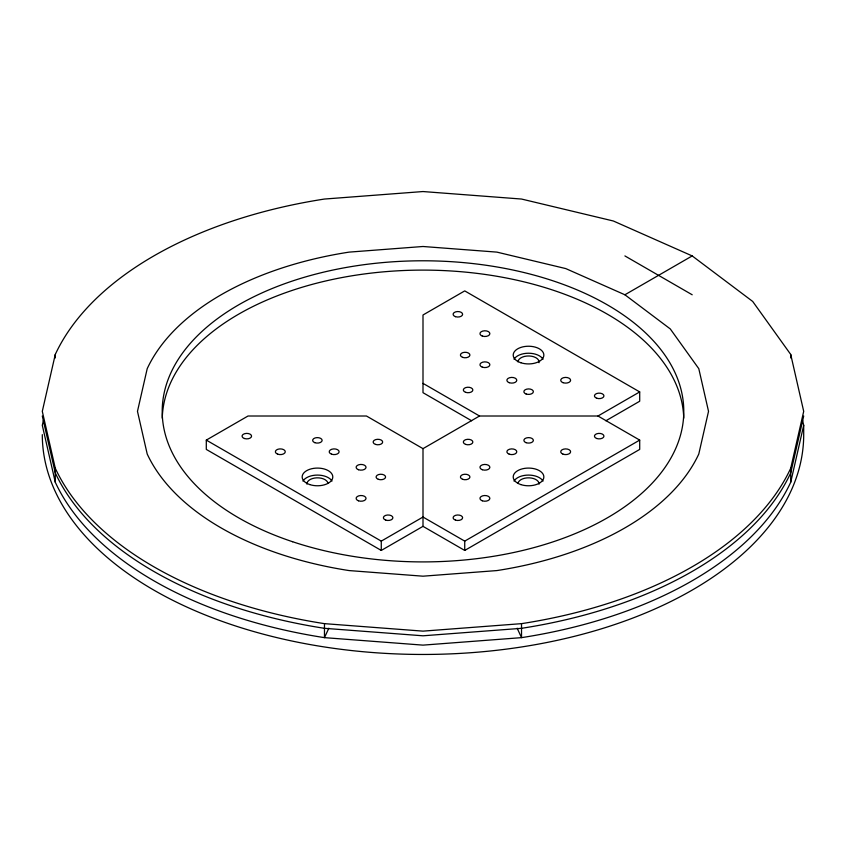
<?xml version="1.0" encoding="UTF-8"?>
<svg xmlns="http://www.w3.org/2000/svg" width="846" height="846" viewBox="0 0 846 846"><rect width="100%" height="100%" fill="white"/><g stroke="black" fill="none" stroke-linecap="round" stroke-linejoin="round"><path stroke-width="1.27" d="M790.724 482.22L790.724 468.229L803.7 411.346L790.724 354.453L752.697 301.451L692.197 255.926L613.35 220.996L521.527 199.043L423 191.545L324.473 199.043A380.7 219.791 0 0 0 55.276 354.453L42.3 411.346L55.276 468.229L55.276 482.22A380.7 219.791 0 0 0 324.473 637.641L423 645.128L521.527 637.641A380.7 219.791 0 0 0 790.724 482.22L803.7 425.327L802.547 420.272M43.453 420.272L42.3 425.327L55.276 482.22M803.7 416.01L790.724 472.893A380.7 219.791 0 0 1 521.527 628.314L423 635.801L324.473 628.314A380.7 219.791 0 0 1 55.276 472.893L42.3 416.01M328.851 628.197L324.473 637.641L324.473 623.65A380.7 219.791 0 0 1 55.276 468.229M597.974 416.01L639.703 440.1L639.703 449.416L464.729 550.439L423 526.349L381.271 550.439L206.297 449.416L206.297 440.1L248.026 416.01L366.466 416.01L423 448.644L479.534 416.01L597.974 416.01L639.703 391.92L639.703 401.237L605.873 420.769M624.898 294.778L670.275 328.925L698.796 368.676L708.525 411.346L698.796 454.006A285.525 164.843 0 0 1 496.898 570.574L423 576.189L349.102 570.574A285.525 164.843 0 0 1 147.204 454.006L137.475 411.346L147.204 368.676A285.525 164.843 0 0 1 349.102 252.119L423 246.493L496.898 252.119L565.763 268.584L624.898 294.778L692.197 255.926M206.297 440.1L381.271 541.123L423 517.033L464.729 541.123L639.703 440.1M790.724 468.229A380.7 219.791 0 0 1 521.527 623.65L423 631.137L324.473 623.65M624.898 255.926L692.197 294.778M639.703 391.92L464.729 290.897L423 314.987L423 392.692L471.613 420.758M423 383.365L479.534 416.01M517.149 628.197L521.527 637.641L521.527 623.65M803.7 425.327L803.7 434.654A380.7 219.791 0 0 1 423 654.455A380.7 219.791 0 0 1 42.3 434.654M790.724 354.453L790.724 357.953M464.729 541.123L464.729 550.439M423 448.644L423 526.349M381.271 541.123L381.271 550.439M55.276 354.453L55.276 357.953M162.252 418.146A260.78 150.556 0 0 1 423 270.107A260.78 150.556 0 0 1 683.748 418.146M514.019 359.233A15.323 8.851 0 0 1 528.528 353.226A15.323 8.851 0 0 1 543.037 359.233M517.964 361.866A10.564 6.102 0 0 1 529.247 355.986A10.564 6.102 0 0 1 539.029 362.701M514.019 481.078A15.323 8.851 0 0 1 528.528 475.082A15.323 8.851 0 0 1 543.037 481.078M518.016 483.299A10.564 6.102 0 0 1 529.247 477.842A10.564 6.102 0 0 1 539.082 484.134M302.963 481.078A15.323 8.851 0 0 1 317.472 475.082A15.323 8.851 0 0 1 331.981 481.078M306.918 484.134A10.564 6.102 0 0 1 316.753 477.842A10.564 6.102 0 0 1 327.984 483.299M292.61 541.736A260.78 150.556 0 0 0 683.78 411.346A260.78 150.556 0 0 0 292.61 280.957A260.78 150.556 0 0 0 292.61 541.736M509.218 382.688A4.949 2.855 0 0 0 516.779 380.362A4.949 2.855 0 0 0 509.504 377.739A4.949 2.855 0 0 0 509.218 382.688M563.055 382.688A4.949 2.855 0 0 0 570.616 380.362A4.949 2.855 0 0 0 563.351 377.739A4.949 2.855 0 0 0 563.055 382.688M482.294 336.063A4.949 2.855 0 0 0 489.866 333.736A4.949 2.855 0 0 0 482.59 331.114A4.949 2.855 0 0 0 482.294 336.063M520.861 362.744A15.323 8.851 0 0 0 543.851 355.077A15.323 8.851 0 0 0 520.861 347.42A15.323 8.851 0 0 0 520.861 362.744M482.294 367.143A4.949 2.855 0 0 0 489.866 364.816A4.949 2.855 0 0 0 482.59 362.194A4.949 2.855 0 0 0 482.294 367.143M526.096 393.993A4.759 2.75 0 0 0 533.371 391.751A4.759 2.75 0 0 0 526.381 389.234A4.759 2.75 0 0 0 526.096 393.993M462.646 357.361A4.759 2.75 0 0 0 469.921 355.119A4.759 2.75 0 0 0 462.931 352.602A4.759 2.75 0 0 0 462.646 357.361M455.486 316.668A4.759 2.75 0 0 0 462.625 314.289A4.759 2.75 0 0 0 455.486 311.91A4.759 2.75 0 0 0 455.486 316.668M465.712 392.354A4.759 2.75 0 0 0 472.851 389.974A4.759 2.75 0 0 0 465.712 387.595A4.759 2.75 0 0 0 465.712 392.354M596.811 398.255A4.759 2.75 0 0 0 603.949 395.875A4.759 2.75 0 0 0 596.811 393.496A4.759 2.75 0 0 0 596.811 398.255M482.294 469.72A4.949 2.855 0 0 0 489.866 467.394A4.949 2.855 0 0 0 482.59 464.771A4.949 2.855 0 0 0 482.294 469.72M482.294 500.8A4.949 2.855 0 0 0 489.866 498.474A4.949 2.855 0 0 0 482.59 495.851A4.949 2.855 0 0 0 482.294 500.8M563.055 454.175A4.949 2.855 0 0 0 570.616 451.849A4.949 2.855 0 0 0 563.351 449.226A4.949 2.855 0 0 0 563.055 454.175M520.861 484.589A15.323 8.851 0 0 0 543.851 476.933A15.323 8.851 0 0 0 520.861 469.266A15.323 8.851 0 0 0 520.861 484.589M509.218 454.175A4.949 2.855 0 0 0 516.779 451.849A4.949 2.855 0 0 0 509.504 449.226A4.949 2.855 0 0 0 509.218 454.175M462.646 479.312A4.759 2.75 0 0 0 469.921 477.081A4.759 2.75 0 0 0 462.931 474.564A4.759 2.75 0 0 0 462.646 479.312M526.096 442.68A4.759 2.75 0 0 0 533.371 440.449A4.759 2.75 0 0 0 526.381 437.932A4.759 2.75 0 0 0 526.096 442.68M596.811 438.514A4.759 2.75 0 0 0 603.949 436.134A4.759 2.75 0 0 0 596.811 433.755A4.759 2.75 0 0 0 596.811 438.514M465.712 444.414A4.759 2.75 0 0 0 472.851 442.035A4.759 2.75 0 0 0 465.712 439.656A4.759 2.75 0 0 0 465.712 444.414M455.486 520.11A4.759 2.75 0 0 0 462.625 517.731A4.759 2.75 0 0 0 455.486 515.351A4.759 2.75 0 0 0 455.486 520.11M331.547 454.175A4.949 2.855 0 0 0 339.109 451.849A4.949 2.855 0 0 0 331.844 449.226A4.949 2.855 0 0 0 331.547 454.175M277.71 454.175A4.949 2.855 0 0 0 285.271 451.849A4.949 2.855 0 0 0 277.996 449.226A4.949 2.855 0 0 0 277.71 454.175M358.461 500.8A4.949 2.855 0 0 0 366.032 498.474A4.949 2.855 0 0 0 358.757 495.851A4.949 2.855 0 0 0 358.461 500.8M309.816 484.589A15.323 8.851 0 0 0 332.795 476.933A15.323 8.851 0 0 0 309.816 469.266A15.323 8.851 0 0 0 309.816 484.589M358.461 469.72A4.949 2.855 0 0 0 366.032 467.394A4.949 2.855 0 0 0 358.757 464.771A4.949 2.855 0 0 0 358.461 469.72M314.86 442.68A4.759 2.75 0 0 0 322.136 440.449A4.759 2.75 0 0 0 315.146 437.932A4.759 2.75 0 0 0 314.86 442.68M378.31 479.312A4.759 2.75 0 0 0 385.586 477.081A4.759 2.75 0 0 0 378.596 474.564A4.759 2.75 0 0 0 378.31 479.312M385.755 520.11A4.759 2.75 0 0 0 392.893 517.731A4.759 2.75 0 0 0 385.755 515.351A4.759 2.75 0 0 0 385.755 520.11M375.529 444.414A4.759 2.75 0 0 0 382.667 442.035A4.759 2.75 0 0 0 375.529 439.656A4.759 2.75 0 0 0 375.529 444.414M244.431 438.514A4.759 2.75 0 0 0 251.569 436.134A4.759 2.75 0 0 0 244.431 433.755A4.759 2.75 0 0 0 244.431 438.514"/></g></svg>
